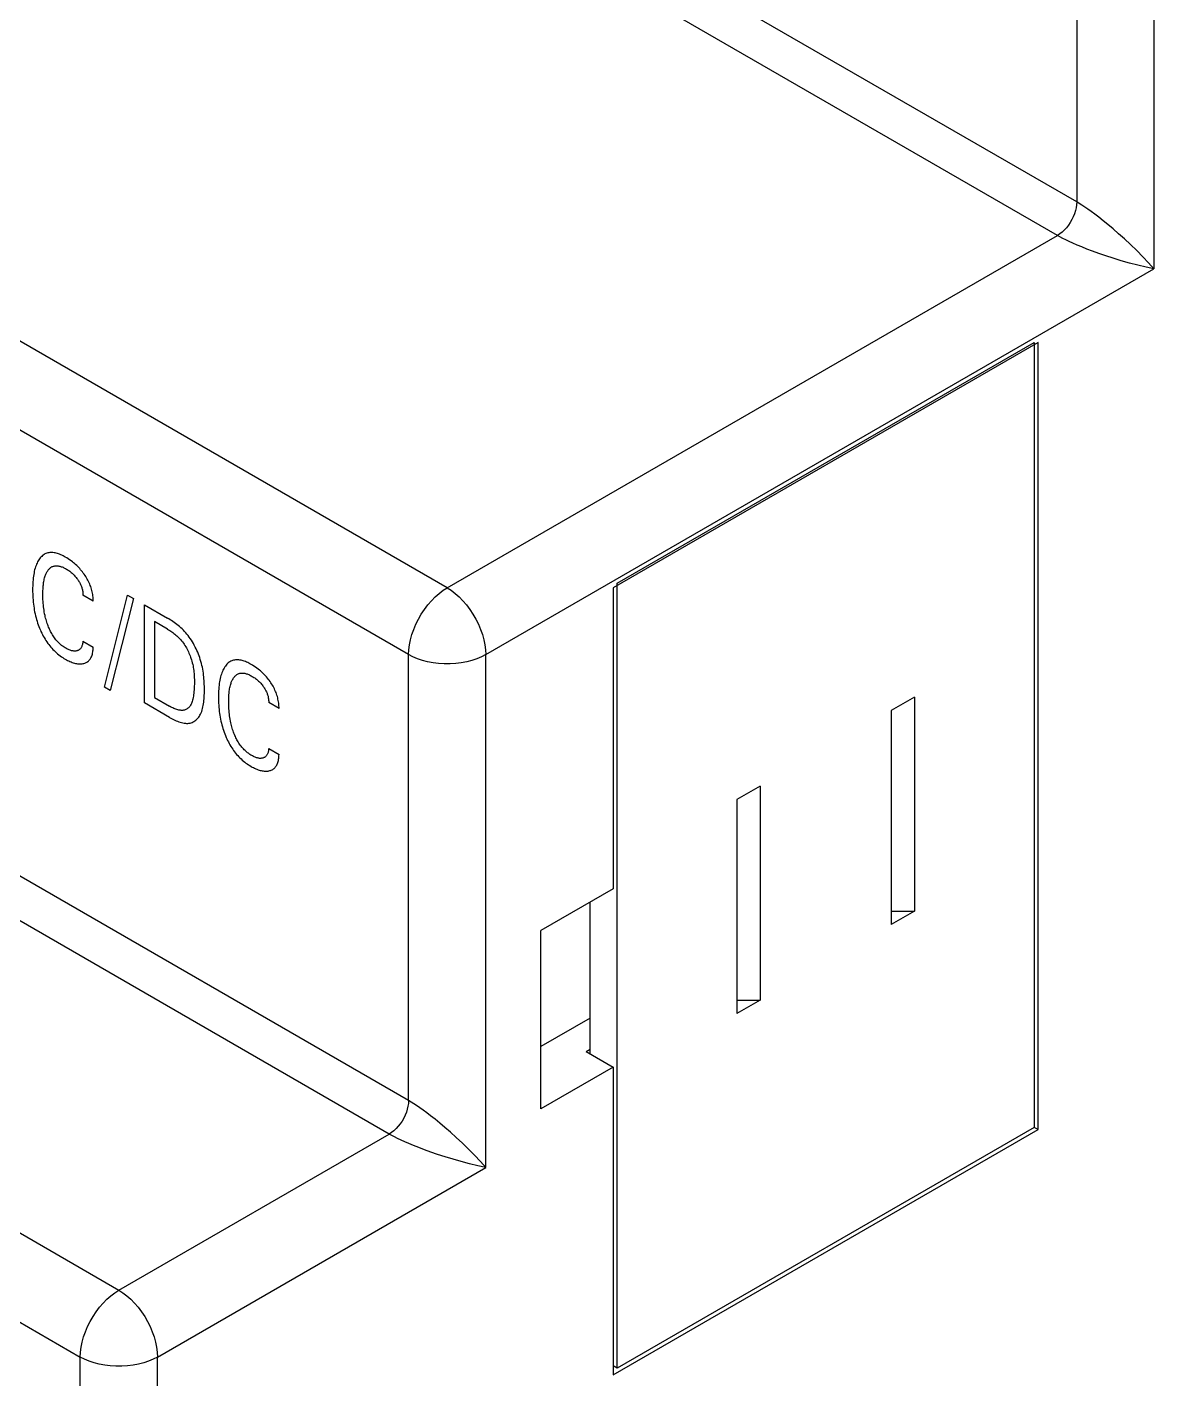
# Model space of a CAD drawing. Extents: x 0 to 420, y 0 to 297.
# Drawn here: x 213.02 to 233.66, y 154.25 to 179 of the extents above; entities that cross this region are included whole.
import ezdxf

# ---------------------------------------------------------------- set-up
doc = ezdxf.new("R2010")
doc.units = 0
doc.header["$LTSCALE"] = 23.1
doc.layers.add('40000_ISO', color=7, linetype='CONTINUOUS')

msp = doc.modelspace()

# ---------------------------------------------------------------- linework, layer by layer
at = {"layer": '40000_ISO', "color": 7, "linetype": 'CONTINUOUS'}
for p, q in [((232.242, 175.797), (183.098, 204.169)), ((231.888, 175.184), (182.744, 203.557)), ((220.716, 168.734), (171.572, 197.107)), ((220.009, 167.509), (170.865, 195.882)), ((220.009, 159.344), (170.865, 187.717)), ((219.656, 158.732), (170.511, 187.104)), ((165.562, 184.247), (214.706, 155.874)), ((232.242, 183.553), (232.242, 175.797)), ((233.656, 183.553), (233.656, 174.572)), ((164.855, 183.022), (213.999, 154.649)), ((232.242, 175.797), (232.239, 175.746)), ((232.288, 175.769), (232.242, 175.797)), ((232.337, 175.739), (232.288, 175.769)), ((232.179, 175.528), (232.153, 175.474)), ((232.201, 175.583), (232.179, 175.528)), ((232.219, 175.639), (232.201, 175.583)), ((232.232, 175.693), (232.219, 175.639)), ((232.239, 175.746), (232.232, 175.693)), ((232.389, 175.704), (232.337, 175.739)), ((232.446, 175.665), (232.389, 175.704)), ((232.507, 175.622), (232.446, 175.665)), ((232.574, 175.572), (232.507, 175.622)), ((232.647, 175.517), (232.574, 175.572)), ((232.727, 175.454), (232.647, 175.517)), ((232.014, 175.283), (231.973, 175.245)), ((232.053, 175.326), (232.014, 175.283)), ((232.089, 175.372), (232.053, 175.326)), ((232.123, 175.422), (232.089, 175.372)), ((232.153, 175.474), (232.123, 175.422)), ((232.814, 175.383), (232.727, 175.454)), ((232.908, 175.304), (232.814, 175.383)), ((233.009, 175.217), (232.908, 175.304)), ((220.716, 168.734), (231.888, 175.184)), ((231.931, 175.212), (231.888, 175.184)), ((231.935, 175.158), (231.888, 175.184)), ((231.973, 175.245), (231.931, 175.212)), ((231.986, 175.131), (231.935, 175.158)), ((232.042, 175.103), (231.986, 175.131)), ((232.104, 175.073), (232.042, 175.103)), ((232.172, 175.042), (232.104, 175.073)), ((232.249, 175.009), (232.172, 175.042)), ((232.333, 174.973), (232.249, 175.009)), ((233.116, 175.12), (233.009, 175.217)), ((233.227, 175.017), (233.116, 175.12)), ((233.34, 174.907), (233.227, 175.017)), ((232.428, 174.936), (232.333, 174.973)), ((232.532, 174.896), (232.428, 174.936)), ((232.647, 174.854), (232.532, 174.896)), ((232.774, 174.81), (232.647, 174.854)), ((232.91, 174.766), (232.774, 174.81)), ((233.056, 174.721), (232.91, 174.766)), ((233.451, 174.795), (233.34, 174.907)), ((233.558, 174.681), (233.451, 174.795)), ((221.423, 167.509), (233.656, 174.572)), ((233.207, 174.678), (233.056, 174.721)), ((233.361, 174.638), (233.207, 174.678)), ((233.512, 174.602), (233.361, 174.638)), ((233.656, 174.572), (233.512, 174.602)), ((233.656, 174.572), (233.558, 174.681)), ((231.535, 173.225), (223.757, 168.734)), ((223.827, 168.816), (231.464, 173.225)), ((231.464, 173.225), (231.464, 158.854)), ((231.535, 158.813), (231.535, 173.225)), ((213.307, 169.322), (213.293, 169.309)), ((213.322, 169.333), (213.307, 169.322)), ((213.337, 169.343), (213.322, 169.333)), ((213.353, 169.352), (213.337, 169.343)), ((213.37, 169.36), (213.353, 169.352)), ((213.387, 169.367), (213.37, 169.36)), ((213.405, 169.371), (213.387, 169.367)), ((213.422, 169.375), (213.405, 169.371)), ((213.441, 169.377), (213.422, 169.375)), ((213.46, 169.379), (213.441, 169.377)), ((213.479, 169.379), (213.46, 169.379)), ((213.499, 169.377), (213.479, 169.379)), ((213.519, 169.375), (213.499, 169.377)), ((213.54, 169.371), (213.519, 169.375)), ((213.56, 169.366), (213.54, 169.371)), ((213.58, 169.36), (213.56, 169.366)), ((213.6, 169.354), (213.58, 169.36)), ((213.621, 169.346), (213.6, 169.354)), ((213.642, 169.337), (213.621, 169.346)), ((213.662, 169.328), (213.642, 169.337)), ((213.683, 169.318), (213.662, 169.328)), ((213.704, 169.307), (213.683, 169.318)), ((213.164, 169.064), (213.158, 169.036)), ((213.172, 169.091), (213.164, 169.064)), ((213.18, 169.118), (213.172, 169.091)), ((213.189, 169.143), (213.18, 169.118)), ((213.198, 169.166), (213.189, 169.143)), ((213.207, 169.187), (213.198, 169.166)), ((213.218, 169.208), (213.207, 169.187)), ((213.229, 169.228), (213.218, 169.208)), ((213.241, 169.247), (213.229, 169.228)), ((213.253, 169.265), (213.241, 169.247)), ((213.267, 169.282), (213.253, 169.265)), ((213.279, 169.296), (213.267, 169.282)), ((213.293, 169.309), (213.279, 169.296)), ((213.411, 169.057), (213.419, 169.067)), ((213.419, 169.067), (213.427, 169.077)), ((213.427, 169.077), (213.436, 169.086)), ((213.436, 169.086), (213.445, 169.094)), ((213.445, 169.094), (213.455, 169.102)), ((213.455, 169.102), (213.465, 169.109)), ((213.465, 169.109), (213.475, 169.115)), ((213.475, 169.115), (213.486, 169.12)), ((213.486, 169.12), (213.497, 169.125)), ((213.497, 169.125), (213.508, 169.129)), ((213.508, 169.129), (213.52, 169.132)), ((213.52, 169.132), (213.532, 169.134)), ((213.532, 169.134), (213.544, 169.135)), ((213.544, 169.135), (213.556, 169.136)), ((213.556, 169.136), (213.569, 169.136)), ((213.569, 169.136), (213.582, 169.135)), ((213.582, 169.135), (213.595, 169.134)), ((213.595, 169.134), (213.608, 169.131)), ((213.608, 169.131), (213.623, 169.128)), ((213.623, 169.128), (213.637, 169.124)), ((213.637, 169.124), (213.652, 169.119)), ((213.652, 169.119), (213.667, 169.114)), ((213.667, 169.114), (213.683, 169.108)), ((213.683, 169.108), (213.698, 169.101)), ((213.698, 169.101), (213.713, 169.093)), ((213.725, 169.295), (213.704, 169.307)), ((213.713, 169.093), (213.728, 169.085)), ((213.751, 169.279), (213.725, 169.295)), ((213.728, 169.085), (213.744, 169.077)), ((213.744, 169.077), (213.759, 169.067)), ((213.777, 169.263), (213.751, 169.279)), ((213.759, 169.067), (213.775, 169.057)), ((213.804, 169.245), (213.777, 169.263)), ((213.83, 169.227), (213.804, 169.245)), ((213.856, 169.207), (213.83, 169.227)), ((213.876, 169.191), (213.856, 169.207)), ((213.895, 169.175), (213.876, 169.191)), ((213.914, 169.157), (213.895, 169.175)), ((213.934, 169.14), (213.914, 169.157)), ((213.953, 169.121), (213.934, 169.14)), ((213.971, 169.102), (213.953, 169.121)), ((213.989, 169.084), (213.971, 169.102)), ((214.006, 169.064), (213.989, 169.084)), ((214.023, 169.045), (214.006, 169.064)), ((213.131, 168.844), (213.129, 168.808)), ((213.134, 168.88), (213.131, 168.844)), ((213.138, 168.914), (213.134, 168.88)), ((213.142, 168.949), (213.138, 168.914)), ((213.147, 168.978), (213.142, 168.949)), ((213.152, 169.007), (213.147, 168.978)), ((213.158, 169.036), (213.152, 169.007)), ((213.325, 168.806), (213.328, 168.828)), ((213.328, 168.828), (213.332, 168.85)), ((213.332, 168.85), (213.336, 168.871)), ((213.336, 168.871), (213.34, 168.892)), ((213.34, 168.892), (213.345, 168.913)), ((213.345, 168.913), (213.351, 168.933)), ((213.351, 168.933), (213.357, 168.952)), ((213.357, 168.952), (213.362, 168.967)), ((213.362, 168.967), (213.368, 168.981)), ((213.368, 168.981), (213.374, 168.995)), ((213.374, 168.995), (213.381, 169.008)), ((213.381, 169.008), (213.388, 169.021)), ((213.388, 169.021), (213.395, 169.034)), ((213.395, 169.034), (213.403, 169.046)), ((213.403, 169.046), (213.411, 169.057)), ((213.775, 169.057), (213.79, 169.047)), ((213.79, 169.047), (213.806, 169.036)), ((213.806, 169.036), (213.821, 169.024)), ((213.821, 169.024), (213.835, 169.013)), ((213.835, 169.013), (213.849, 169.001)), ((213.849, 169.001), (213.862, 168.989)), ((213.862, 168.989), (213.876, 168.976)), ((213.876, 168.976), (213.889, 168.962)), ((213.889, 168.962), (213.902, 168.949)), ((213.902, 168.949), (213.914, 168.934)), ((213.914, 168.934), (213.926, 168.92)), ((213.926, 168.92), (213.937, 168.905)), ((213.937, 168.905), (213.948, 168.89)), ((213.948, 168.89), (213.957, 168.877)), ((213.957, 168.877), (213.966, 168.864)), ((213.966, 168.864), (213.974, 168.85)), ((213.974, 168.85), (213.982, 168.837)), ((213.982, 168.837), (213.99, 168.823)), ((213.99, 168.823), (213.997, 168.809)), ((214.039, 169.024), (214.023, 169.045)), ((214.055, 169.003), (214.039, 169.024)), ((214.071, 168.982), (214.055, 169.003)), ((214.086, 168.961), (214.071, 168.982)), ((214.1, 168.939), (214.086, 168.961)), ((214.114, 168.916), (214.1, 168.939)), ((214.127, 168.894), (214.114, 168.916)), ((214.139, 168.871), (214.127, 168.894)), ((214.151, 168.848), (214.139, 168.871)), ((214.162, 168.824), (214.151, 168.848)), ((214.173, 168.801), (214.162, 168.824)), ((213.127, 168.735), (213.126, 168.698)), ((213.126, 168.698), (213.127, 168.661)), ((213.128, 168.772), (213.127, 168.735)), ((213.127, 168.661), (213.128, 168.624)), ((213.129, 168.808), (213.128, 168.772)), ((213.128, 168.624), (213.129, 168.586)), ((213.129, 168.586), (213.131, 168.548)), ((213.314, 168.65), (213.315, 168.681)), ((213.314, 168.619), (213.314, 168.65)), ((213.314, 168.586), (213.314, 168.619)), ((213.315, 168.552), (213.314, 168.586)), ((213.315, 168.681), (213.317, 168.711)), ((213.317, 168.711), (213.318, 168.741)), ((213.318, 168.741), (213.321, 168.77)), ((213.321, 168.77), (213.323, 168.788)), ((213.323, 168.788), (213.325, 168.806)), ((213.997, 168.809), (214.004, 168.795)), ((214.004, 168.795), (214.01, 168.781)), ((214.01, 168.781), (214.016, 168.768)), ((214.016, 168.768), (214.021, 168.754)), ((214.021, 168.754), (214.026, 168.74)), ((214.026, 168.74), (214.03, 168.726)), ((214.03, 168.726), (214.034, 168.712)), ((214.034, 168.712), (214.037, 168.698)), ((214.037, 168.698), (214.04, 168.683)), ((214.04, 168.683), (214.043, 168.668)), ((214.043, 168.668), (214.045, 168.653)), ((214.045, 168.653), (214.046, 168.638)), ((214.046, 168.638), (214.048, 168.624)), ((214.048, 168.624), (214.048, 168.61)), ((214.048, 168.61), (214.048, 168.597)), ((214.236, 168.488), (214.048, 168.597)), ((214.182, 168.777), (214.173, 168.801)), ((214.191, 168.754), (214.182, 168.777)), ((214.198, 168.73), (214.191, 168.754)), ((214.206, 168.707), (214.198, 168.73)), ((214.212, 168.683), (214.206, 168.707)), ((214.217, 168.66), (214.212, 168.683)), ((214.223, 168.634), (214.217, 168.66)), ((214.227, 168.609), (214.223, 168.634)), ((214.231, 168.584), (214.227, 168.609)), ((214.233, 168.559), (214.231, 168.584)), ((214.44, 166.915), (214.865, 168.601)), ((214.865, 168.601), (214.973, 168.538)), ((220.498, 168.568), (220.569, 168.631)), ((220.569, 168.631), (220.642, 168.687)), ((220.642, 168.687), (220.716, 168.734)), ((220.716, 168.734), (220.79, 168.687)), ((220.79, 168.687), (220.863, 168.631)), ((220.863, 168.631), (220.935, 168.568)), ((223.757, 168.734), (223.757, 163.223)), ((223.827, 154.445), (223.827, 168.816)), ((213.131, 168.548), (213.134, 168.51)), ((213.134, 168.51), (213.138, 168.471)), ((213.138, 168.471), (213.142, 168.432)), ((213.142, 168.432), (213.147, 168.397)), ((213.147, 168.397), (213.152, 168.362)), ((213.152, 168.362), (213.158, 168.327)), ((213.158, 168.327), (213.164, 168.292)), ((213.316, 168.518), (213.315, 168.552)), ((213.318, 168.484), (213.316, 168.518)), ((213.321, 168.449), (213.318, 168.484)), ((213.324, 168.415), (213.321, 168.449)), ((213.327, 168.384), (213.324, 168.415)), ((213.331, 168.353), (213.327, 168.384)), ((213.336, 168.321), (213.331, 168.353)), ((213.341, 168.29), (213.336, 168.321)), ((214.235, 168.535), (214.233, 168.559)), ((214.236, 168.511), (214.235, 168.535)), ((214.236, 168.488), (214.236, 168.511)), ((214.973, 168.538), (214.548, 166.853)), ((215.174, 166.626), (215.174, 168.422)), ((215.174, 168.422), (215.598, 168.178)), ((220.243, 168.251), (220.301, 168.338)), ((220.301, 168.338), (220.363, 168.42)), ((220.363, 168.42), (220.429, 168.497)), ((220.429, 168.497), (220.498, 168.568)), ((220.935, 168.568), (221.004, 168.497)), ((221.004, 168.497), (221.07, 168.42)), ((221.07, 168.42), (221.132, 168.338)), ((221.132, 168.338), (221.189, 168.251)), ((213.164, 168.292), (213.172, 168.257)), ((213.172, 168.257), (213.18, 168.221)), ((213.18, 168.221), (213.189, 168.185)), ((213.189, 168.185), (213.198, 168.153)), ((213.198, 168.153), (213.208, 168.121)), ((213.208, 168.121), (213.218, 168.088)), ((213.218, 168.088), (213.229, 168.056)), ((213.347, 168.258), (213.341, 168.29)), ((213.354, 168.226), (213.347, 168.258)), ((213.359, 168.202), (213.354, 168.226)), ((213.365, 168.178), (213.359, 168.202)), ((213.372, 168.153), (213.365, 168.178)), ((213.379, 168.129), (213.372, 168.153)), ((213.387, 168.104), (213.379, 168.129)), ((213.395, 168.079), (213.387, 168.104)), ((213.403, 168.055), (213.395, 168.079)), ((215.357, 168.113), (215.357, 166.724)), ((215.598, 167.974), (215.357, 168.113)), ((215.622, 168.163), (215.598, 168.178)), ((215.647, 168.149), (215.622, 168.163)), ((215.671, 168.133), (215.647, 168.149)), ((215.695, 168.117), (215.671, 168.133)), ((215.72, 168.099), (215.695, 168.117)), ((215.744, 168.082), (215.72, 168.099)), ((215.768, 168.063), (215.744, 168.082)), ((220.144, 168.067), (220.191, 168.16)), ((220.191, 168.16), (220.243, 168.251)), ((221.189, 168.251), (221.242, 168.16)), ((221.242, 168.16), (221.288, 168.067)), ((213.229, 168.056), (213.241, 168.023)), ((213.241, 168.023), (213.254, 167.991)), ((213.254, 167.991), (213.268, 167.959)), ((213.268, 167.959), (213.28, 167.93)), ((213.28, 167.93), (213.294, 167.902)), ((213.294, 167.902), (213.308, 167.875)), ((213.308, 167.875), (213.322, 167.847)), ((213.322, 167.847), (213.338, 167.82)), ((213.411, 168.034), (213.403, 168.055)), ((213.419, 168.014), (213.411, 168.034)), ((213.427, 167.993), (213.419, 168.014)), ((213.436, 167.973), (213.427, 167.993)), ((213.446, 167.953), (213.436, 167.973)), ((213.456, 167.933), (213.446, 167.953)), ((213.466, 167.913), (213.456, 167.933)), ((213.477, 167.894), (213.466, 167.913)), ((213.488, 167.874), (213.477, 167.894)), ((213.5, 167.855), (213.488, 167.874)), ((213.513, 167.835), (213.5, 167.855)), ((213.526, 167.817), (213.513, 167.835)), ((215.598, 167.974), (215.617, 167.963)), ((215.617, 167.963), (215.636, 167.951)), ((215.636, 167.951), (215.655, 167.939)), ((215.655, 167.939), (215.674, 167.926)), ((215.674, 167.926), (215.693, 167.912)), ((215.693, 167.912), (215.712, 167.898)), ((215.712, 167.898), (215.73, 167.883)), ((215.73, 167.883), (215.749, 167.868)), ((215.749, 167.868), (215.767, 167.852)), ((215.767, 167.852), (215.785, 167.835)), ((215.792, 168.044), (215.768, 168.063)), ((215.785, 167.835), (215.803, 167.817)), ((215.816, 168.023), (215.792, 168.044)), ((215.84, 168.002), (215.816, 168.023)), ((215.863, 167.981), (215.84, 168.002)), ((215.886, 167.958), (215.863, 167.981)), ((215.908, 167.934), (215.886, 167.958)), ((215.93, 167.91), (215.908, 167.934)), ((215.951, 167.885), (215.93, 167.91)), ((215.972, 167.859), (215.951, 167.885)), ((215.993, 167.831), (215.972, 167.859)), ((216.013, 167.803), (215.993, 167.831)), ((220.044, 167.781), (220.07, 167.877)), ((220.07, 167.877), (220.104, 167.972)), ((220.104, 167.972), (220.144, 168.067)), ((221.288, 168.067), (221.329, 167.972)), ((221.329, 167.972), (221.362, 167.877)), ((221.362, 167.877), (221.389, 167.781)), ((213.338, 167.82), (213.354, 167.793)), ((213.354, 167.793), (213.37, 167.767)), ((213.37, 167.767), (213.388, 167.741)), ((213.388, 167.741), (213.405, 167.716)), ((213.405, 167.716), (213.423, 167.693)), ((213.423, 167.693), (213.441, 167.669)), ((213.441, 167.669), (213.46, 167.647)), ((213.46, 167.647), (213.48, 167.625)), ((213.48, 167.625), (213.499, 167.604)), ((213.499, 167.604), (213.52, 167.583)), ((213.52, 167.583), (213.54, 167.564)), ((213.54, 167.798), (213.526, 167.817)), ((213.554, 167.781), (213.54, 167.798)), ((213.569, 167.764), (213.554, 167.781)), ((213.584, 167.747), (213.569, 167.764)), ((213.599, 167.731), (213.584, 167.747)), ((213.613, 167.717), (213.599, 167.731)), ((213.628, 167.704), (213.613, 167.717)), ((213.643, 167.691), (213.628, 167.704)), ((213.658, 167.678), (213.643, 167.691)), ((213.674, 167.667), (213.658, 167.678)), ((213.689, 167.656), (213.674, 167.667)), ((213.704, 167.645), (213.689, 167.656)), ((213.72, 167.636), (213.704, 167.645)), ((213.735, 167.626), (213.72, 167.636)), ((213.751, 167.618), (213.735, 167.626)), ((213.766, 167.61), (213.751, 167.618)), ((213.782, 167.602), (213.766, 167.61)), ((213.797, 167.596), (213.782, 167.602)), ((213.812, 167.59), (213.797, 167.596)), ((213.826, 167.585), (213.812, 167.59)), ((213.84, 167.581), (213.826, 167.585)), ((213.854, 167.578), (213.84, 167.581)), ((213.94, 167.579), (213.929, 167.577)), ((213.95, 167.583), (213.94, 167.579)), ((213.96, 167.587), (213.95, 167.583)), ((213.969, 167.591), (213.96, 167.587)), ((213.978, 167.597), (213.969, 167.591)), ((213.986, 167.603), (213.978, 167.597)), ((213.994, 167.61), (213.986, 167.603)), ((214.001, 167.618), (213.994, 167.61)), ((214.008, 167.627), (214.001, 167.618)), ((214.014, 167.636), (214.008, 167.627)), ((214.02, 167.646), (214.014, 167.636)), ((214.025, 167.657), (214.02, 167.646)), ((214.03, 167.668), (214.025, 167.657)), ((214.034, 167.681), (214.03, 167.668)), ((214.038, 167.694), (214.034, 167.681)), ((214.042, 167.708), (214.038, 167.694)), ((214.044, 167.723), (214.042, 167.708)), ((214.046, 167.737), (214.044, 167.723)), ((214.048, 167.753), (214.046, 167.737)), ((214.048, 167.753), (214.236, 167.644)), ((214.229, 167.558), (214.232, 167.579)), ((214.232, 167.579), (214.234, 167.6)), ((214.234, 167.6), (214.235, 167.622)), ((214.235, 167.622), (214.236, 167.644)), ((215.803, 167.817), (215.821, 167.799)), ((215.821, 167.799), (215.838, 167.78)), ((215.838, 167.78), (215.854, 167.761)), ((215.854, 167.761), (215.871, 167.741)), ((215.871, 167.741), (215.886, 167.72)), ((215.886, 167.72), (215.901, 167.699)), ((215.901, 167.699), (215.915, 167.677)), ((215.915, 167.677), (215.929, 167.655)), ((215.929, 167.655), (215.942, 167.632)), ((215.942, 167.632), (215.955, 167.609)), ((215.955, 167.609), (215.967, 167.586)), ((215.967, 167.586), (215.978, 167.562)), ((216.033, 167.773), (216.013, 167.803)), ((216.052, 167.743), (216.033, 167.773)), ((216.07, 167.712), (216.052, 167.743)), ((216.087, 167.681), (216.07, 167.712)), ((216.104, 167.649), (216.087, 167.681)), ((216.119, 167.617), (216.104, 167.649)), ((216.134, 167.585), (216.119, 167.617)), ((216.149, 167.552), (216.134, 167.585)), ((220.009, 167.509), (220.013, 167.597)), ((220.013, 167.597), (220.025, 167.688)), ((220.025, 167.688), (220.044, 167.781)), ((221.389, 167.781), (221.408, 167.688)), ((221.408, 167.688), (221.419, 167.597)), ((221.419, 167.597), (221.423, 167.509)), ((213.54, 167.564), (213.562, 167.543)), ((213.562, 167.543), (213.585, 167.524)), ((213.585, 167.524), (213.608, 167.506)), ((213.608, 167.506), (213.631, 167.488)), ((213.631, 167.488), (213.655, 167.472)), ((213.655, 167.472), (213.678, 167.456)), ((213.678, 167.456), (213.701, 167.441)), ((213.701, 167.441), (213.725, 167.427)), ((213.725, 167.427), (213.746, 167.415)), ((213.746, 167.415), (213.768, 167.404)), ((213.768, 167.404), (213.789, 167.394)), ((213.789, 167.394), (213.81, 167.384)), ((213.81, 167.384), (213.831, 167.375)), ((213.831, 167.375), (213.852, 167.367)), ((213.852, 167.367), (213.872, 167.36)), ((213.867, 167.576), (213.854, 167.578)), ((213.881, 167.574), (213.867, 167.576)), ((213.872, 167.36), (213.891, 167.355)), ((213.893, 167.574), (213.881, 167.574)), ((213.891, 167.355), (213.91, 167.35)), ((213.905, 167.574), (213.893, 167.574)), ((213.917, 167.575), (213.905, 167.574)), ((213.91, 167.35), (213.929, 167.346)), ((213.929, 167.577), (213.917, 167.575)), ((213.929, 167.346), (213.948, 167.343)), ((213.948, 167.343), (213.966, 167.341)), ((213.966, 167.341), (213.984, 167.34)), ((213.984, 167.34), (214.001, 167.34)), ((214.001, 167.34), (214.018, 167.34)), ((214.018, 167.34), (214.034, 167.342)), ((214.034, 167.342), (214.05, 167.345)), ((214.05, 167.345), (214.066, 167.349)), ((214.066, 167.349), (214.081, 167.353)), ((214.081, 167.353), (214.095, 167.359)), ((214.095, 167.359), (214.109, 167.365)), ((214.109, 167.365), (214.122, 167.373)), ((214.122, 167.373), (214.135, 167.381)), ((214.135, 167.381), (214.147, 167.391)), ((214.147, 167.391), (214.158, 167.401)), ((214.158, 167.401), (214.168, 167.413)), ((214.168, 167.413), (214.178, 167.425)), ((214.178, 167.425), (214.186, 167.438)), ((214.186, 167.438), (214.195, 167.452)), ((214.195, 167.452), (214.202, 167.467)), ((214.202, 167.467), (214.208, 167.483)), ((214.208, 167.483), (214.214, 167.5)), ((214.214, 167.5), (214.22, 167.518)), ((214.22, 167.518), (214.225, 167.538)), ((214.225, 167.538), (214.229, 167.558)), ((215.978, 167.562), (215.989, 167.538)), ((215.989, 167.538), (215.999, 167.514)), ((215.999, 167.514), (216.009, 167.49)), ((216.009, 167.49), (216.018, 167.466)), ((216.018, 167.466), (216.026, 167.442)), ((216.026, 167.442), (216.034, 167.417)), ((216.034, 167.417), (216.043, 167.388)), ((216.043, 167.388), (216.05, 167.36)), ((216.05, 167.36), (216.057, 167.331)), ((216.162, 167.519), (216.149, 167.552)), ((216.174, 167.487), (216.162, 167.519)), ((216.186, 167.454), (216.174, 167.487)), ((216.197, 167.421), (216.186, 167.454)), ((216.208, 167.385), (216.197, 167.421)), ((216.218, 167.349), (216.208, 167.385)), ((216.227, 167.312), (216.218, 167.349)), ((216.681, 167.332), (216.669, 167.318)), ((216.695, 167.345), (216.681, 167.332)), ((216.709, 167.358), (216.695, 167.345)), ((216.724, 167.369), (216.709, 167.358)), ((216.739, 167.379), (216.724, 167.369)), ((216.755, 167.388), (216.739, 167.379)), ((216.772, 167.396), (216.755, 167.388)), ((216.789, 167.402), (216.772, 167.396)), ((216.807, 167.407), (216.789, 167.402)), ((216.824, 167.411), (216.807, 167.407)), ((216.843, 167.413), (216.824, 167.411)), ((216.862, 167.415), (216.843, 167.413)), ((216.881, 167.414), (216.862, 167.415)), ((216.901, 167.413), (216.881, 167.414)), ((216.921, 167.411), (216.901, 167.413)), ((216.942, 167.407), (216.921, 167.411)), ((216.962, 167.402), (216.942, 167.407)), ((216.982, 167.396), (216.962, 167.402)), ((217.002, 167.39), (216.982, 167.396)), ((217.023, 167.382), (217.002, 167.39)), ((217.043, 167.373), (217.023, 167.382)), ((217.064, 167.364), (217.043, 167.373)), ((217.085, 167.353), (217.064, 167.364)), ((217.106, 167.343), (217.085, 167.353)), ((217.127, 167.331), (217.106, 167.343)), ((220.009, 159.344), (220.009, 167.509)), ((220.087, 167.469), (220.009, 167.509)), ((220.172, 167.433), (220.087, 167.469)), ((220.262, 167.403), (220.172, 167.433)), ((220.358, 167.378), (220.262, 167.403)), ((220.457, 167.36), (220.358, 167.378)), ((220.56, 167.347), (220.457, 167.36)), ((220.664, 167.341), (220.56, 167.347)), ((220.769, 167.341), (220.664, 167.341)), ((220.873, 167.347), (220.769, 167.341)), ((220.975, 167.36), (220.873, 167.347)), ((221.075, 167.378), (220.975, 167.36)), ((221.17, 167.403), (221.075, 167.378)), ((221.261, 167.433), (221.17, 167.403)), ((221.345, 167.469), (221.261, 167.433)), ((221.423, 167.509), (221.345, 167.469)), ((221.423, 158.119), (221.423, 167.509)), ((216.057, 167.331), (216.063, 167.303)), ((216.063, 167.303), (216.068, 167.275)), ((216.068, 167.275), (216.073, 167.247)), ((216.073, 167.247), (216.077, 167.219)), ((216.077, 167.219), (216.08, 167.191)), ((216.08, 167.191), (216.082, 167.164)), ((216.082, 167.164), (216.084, 167.137)), ((216.084, 167.137), (216.086, 167.11)), ((216.086, 167.11), (216.087, 167.084)), ((216.235, 167.277), (216.227, 167.312)), ((216.242, 167.241), (216.235, 167.277)), ((216.248, 167.206), (216.242, 167.241)), ((216.253, 167.171), (216.248, 167.206)), ((216.257, 167.136), (216.253, 167.171)), ((216.261, 167.101), (216.257, 167.136)), ((216.264, 167.067), (216.261, 167.101)), ((216.566, 167.1), (216.56, 167.072)), ((216.574, 167.127), (216.566, 167.1)), ((216.582, 167.154), (216.574, 167.127)), ((216.591, 167.179), (216.582, 167.154)), ((216.6, 167.202), (216.591, 167.179)), ((216.609, 167.223), (216.6, 167.202)), ((216.62, 167.244), (216.609, 167.223)), ((216.631, 167.264), (216.62, 167.244)), ((216.643, 167.283), (216.631, 167.264)), ((216.655, 167.301), (216.643, 167.283)), ((216.669, 167.318), (216.655, 167.301)), ((216.805, 167.082), (216.813, 167.093)), ((216.813, 167.093), (216.821, 167.103)), ((216.821, 167.103), (216.829, 167.113)), ((216.829, 167.113), (216.838, 167.122)), ((216.838, 167.122), (216.847, 167.13)), ((216.847, 167.13), (216.857, 167.137)), ((216.857, 167.137), (216.867, 167.144)), ((216.867, 167.144), (216.877, 167.151)), ((216.877, 167.151), (216.888, 167.156)), ((216.888, 167.156), (216.899, 167.161)), ((216.899, 167.161), (216.91, 167.165)), ((216.91, 167.165), (216.922, 167.167)), ((216.922, 167.167), (216.934, 167.17)), ((216.934, 167.17), (216.946, 167.171)), ((216.946, 167.171), (216.958, 167.172)), ((216.958, 167.172), (216.971, 167.172)), ((216.971, 167.172), (216.984, 167.171)), ((216.984, 167.171), (216.997, 167.17)), ((216.997, 167.17), (217.01, 167.167)), ((217.01, 167.167), (217.025, 167.164)), ((217.025, 167.164), (217.039, 167.16)), ((217.039, 167.16), (217.054, 167.155)), ((217.054, 167.155), (217.069, 167.15)), ((217.069, 167.15), (217.085, 167.143)), ((217.085, 167.143), (217.1, 167.137)), ((217.1, 167.137), (217.115, 167.129)), ((217.115, 167.129), (217.13, 167.121)), ((217.153, 167.315), (217.127, 167.331)), ((217.13, 167.121), (217.146, 167.112)), ((217.146, 167.112), (217.161, 167.103)), ((217.179, 167.299), (217.153, 167.315)), ((217.161, 167.103), (217.177, 167.093)), ((217.177, 167.093), (217.192, 167.083)), ((217.206, 167.281), (217.179, 167.299)), ((217.232, 167.262), (217.206, 167.281)), ((217.258, 167.243), (217.232, 167.262)), ((217.278, 167.227), (217.258, 167.243)), ((217.297, 167.21), (217.278, 167.227)), ((217.316, 167.193), (217.297, 167.21)), ((217.336, 167.176), (217.316, 167.193)), ((217.355, 167.157), (217.336, 167.176)), ((217.373, 167.138), (217.355, 167.157)), ((217.391, 167.12), (217.373, 167.138)), ((217.408, 167.1), (217.391, 167.12)), ((217.425, 167.081), (217.408, 167.1)), ((214.548, 166.853), (214.44, 166.915)), ((216.084, 166.867), (216.081, 166.834)), ((216.086, 166.901), (216.084, 166.867)), ((216.087, 166.935), (216.086, 166.901)), ((216.087, 167.084), (216.088, 167.057)), ((216.088, 166.97), (216.087, 166.935)), ((216.088, 167.057), (216.088, 167.031)), ((216.088, 167.031), (216.088, 167.005)), ((216.088, 167.005), (216.088, 166.97)), ((216.267, 167.033), (216.264, 167.067)), ((216.269, 166.999), (216.267, 167.033)), ((216.27, 166.965), (216.269, 166.999)), ((216.271, 166.931), (216.27, 166.965)), ((216.271, 166.898), (216.271, 166.931)), ((216.271, 166.865), (216.271, 166.898)), ((216.271, 166.832), (216.271, 166.865)), ((216.531, 166.844), (216.53, 166.808)), ((216.533, 166.88), (216.531, 166.844)), ((216.536, 166.916), (216.533, 166.88)), ((216.54, 166.95), (216.536, 166.916)), ((216.544, 166.985), (216.54, 166.95)), ((216.549, 167.014), (216.544, 166.985)), ((216.554, 167.043), (216.549, 167.014)), ((216.56, 167.072), (216.554, 167.043)), ((216.725, 166.824), (216.727, 166.842)), ((216.727, 166.842), (216.73, 166.864)), ((216.73, 166.864), (216.734, 166.886)), ((216.734, 166.886), (216.738, 166.907)), ((216.738, 166.907), (216.742, 166.928)), ((216.742, 166.928), (216.747, 166.949)), ((216.747, 166.949), (216.753, 166.969)), ((216.753, 166.969), (216.759, 166.988)), ((216.759, 166.988), (216.764, 167.003)), ((216.764, 167.003), (216.77, 167.017)), ((216.77, 167.017), (216.776, 167.031)), ((216.776, 167.031), (216.783, 167.044)), ((216.783, 167.044), (216.79, 167.057)), ((216.79, 167.057), (216.797, 167.07)), ((216.797, 167.07), (216.805, 167.082)), ((217.192, 167.083), (217.207, 167.072)), ((217.207, 167.072), (217.223, 167.06)), ((217.223, 167.06), (217.237, 167.049)), ((217.237, 167.049), (217.251, 167.037)), ((217.251, 167.037), (217.264, 167.025)), ((217.264, 167.025), (217.278, 167.012)), ((217.278, 167.012), (217.291, 166.998)), ((217.291, 166.998), (217.304, 166.984)), ((217.304, 166.984), (217.316, 166.97)), ((217.316, 166.97), (217.328, 166.956)), ((217.328, 166.956), (217.339, 166.941)), ((217.339, 166.941), (217.35, 166.925)), ((217.35, 166.925), (217.359, 166.913)), ((217.359, 166.913), (217.368, 166.9)), ((217.368, 166.9), (217.376, 166.886)), ((217.376, 166.886), (217.384, 166.873)), ((217.384, 166.873), (217.392, 166.859)), ((217.392, 166.859), (217.399, 166.845)), ((217.399, 166.845), (217.406, 166.831)), ((217.441, 167.06), (217.425, 167.081)), ((217.457, 167.039), (217.441, 167.06)), ((217.473, 167.018), (217.457, 167.039)), ((217.488, 166.996), (217.473, 167.018)), ((217.502, 166.975), (217.488, 166.996)), ((217.516, 166.952), (217.502, 166.975)), ((217.529, 166.93), (217.516, 166.952)), ((217.541, 166.907), (217.529, 166.93)), ((217.553, 166.884), (217.541, 166.907)), ((217.564, 166.86), (217.553, 166.884)), ((217.575, 166.837), (217.564, 166.86)), ((217.584, 166.813), (217.575, 166.837)), ((215.634, 166.361), (215.174, 166.626)), ((215.357, 166.724), (215.635, 166.564)), ((216.027, 166.602), (216.019, 166.587)), ((216.034, 166.617), (216.027, 166.602)), ((216.04, 166.633), (216.034, 166.617)), ((216.046, 166.649), (216.04, 166.633)), ((216.053, 166.673), (216.046, 166.649)), ((216.06, 166.697), (216.053, 166.673)), ((216.065, 166.722), (216.06, 166.697)), ((216.07, 166.748), (216.065, 166.722)), ((216.074, 166.775), (216.07, 166.748)), ((216.078, 166.801), (216.074, 166.775)), ((216.081, 166.834), (216.078, 166.801)), ((216.251, 166.58), (216.256, 166.609)), ((216.256, 166.609), (216.26, 166.64)), ((216.26, 166.64), (216.263, 166.67)), ((216.263, 166.67), (216.266, 166.702)), ((216.266, 166.702), (216.268, 166.734)), ((216.268, 166.734), (216.27, 166.766)), ((216.27, 166.766), (216.271, 166.799)), ((216.271, 166.799), (216.271, 166.832)), ((216.529, 166.771), (216.528, 166.734)), ((216.528, 166.734), (216.529, 166.697)), ((216.53, 166.808), (216.529, 166.771)), ((216.529, 166.697), (216.53, 166.66)), ((216.53, 166.66), (216.531, 166.622)), ((216.531, 166.622), (216.533, 166.584)), ((216.716, 166.686), (216.717, 166.716)), ((216.716, 166.655), (216.716, 166.686)), ((216.716, 166.622), (216.716, 166.655)), ((216.717, 166.588), (216.716, 166.622)), ((216.717, 166.716), (216.718, 166.747)), ((216.718, 166.747), (216.72, 166.776)), ((216.72, 166.776), (216.723, 166.806)), ((216.723, 166.806), (216.725, 166.824)), ((217.406, 166.831), (217.412, 166.817)), ((217.412, 166.817), (217.418, 166.803)), ((217.418, 166.803), (217.423, 166.789)), ((217.423, 166.789), (217.427, 166.775)), ((217.427, 166.775), (217.432, 166.761)), ((217.432, 166.761), (217.436, 166.747)), ((217.436, 166.747), (217.439, 166.734)), ((217.439, 166.734), (217.442, 166.718)), ((217.442, 166.718), (217.445, 166.703)), ((217.445, 166.703), (217.447, 166.689)), ((217.447, 166.689), (217.448, 166.674)), ((217.448, 166.674), (217.45, 166.66)), ((217.45, 166.66), (217.45, 166.646)), ((217.45, 166.646), (217.45, 166.632)), ((217.638, 166.524), (217.45, 166.632)), ((217.593, 166.79), (217.584, 166.813)), ((217.6, 166.766), (217.593, 166.79)), ((217.608, 166.742), (217.6, 166.766)), ((217.614, 166.719), (217.608, 166.742)), ((217.619, 166.696), (217.614, 166.719)), ((217.625, 166.67), (217.619, 166.696)), ((217.629, 166.645), (217.625, 166.67)), ((217.633, 166.62), (217.629, 166.645)), ((217.635, 166.595), (217.633, 166.62)), ((217.637, 166.571), (217.635, 166.595)), ((229.272, 166.733), (228.848, 166.488)), ((229.272, 166.733), (229.272, 162.814)), ((215.634, 166.361), (215.659, 166.347)), ((215.654, 166.553), (215.635, 166.564)), ((215.673, 166.543), (215.654, 166.553)), ((215.659, 166.347), (215.683, 166.334)), ((215.692, 166.534), (215.673, 166.543)), ((215.711, 166.525), (215.692, 166.534)), ((215.73, 166.517), (215.711, 166.525)), ((215.748, 166.51), (215.73, 166.517)), ((215.767, 166.504), (215.748, 166.51)), ((215.785, 166.498), (215.767, 166.504)), ((215.801, 166.495), (215.785, 166.498)), ((215.817, 166.492), (215.801, 166.495)), ((215.832, 166.49), (215.817, 166.492)), ((215.847, 166.488), (215.832, 166.49)), ((215.862, 166.488), (215.847, 166.488)), ((215.877, 166.489), (215.862, 166.488)), ((215.891, 166.49), (215.877, 166.489)), ((215.905, 166.493), (215.891, 166.49)), ((215.919, 166.497), (215.905, 166.493)), ((215.933, 166.503), (215.919, 166.497)), ((215.946, 166.51), (215.933, 166.503)), ((215.959, 166.518), (215.946, 166.51)), ((215.971, 166.527), (215.959, 166.518)), ((215.982, 166.537), (215.971, 166.527)), ((215.993, 166.548), (215.982, 166.537)), ((216.002, 166.56), (215.993, 166.548)), ((216.011, 166.573), (216.002, 166.56)), ((216.019, 166.587), (216.011, 166.573)), ((216.142, 166.335), (216.155, 166.35)), ((216.155, 166.35), (216.168, 166.367)), ((216.168, 166.367), (216.18, 166.384)), ((216.18, 166.384), (216.191, 166.402)), ((216.191, 166.402), (216.201, 166.421)), ((216.201, 166.421), (216.212, 166.445)), ((216.212, 166.445), (216.222, 166.47)), ((216.222, 166.47), (216.23, 166.496)), ((216.23, 166.496), (216.238, 166.523)), ((216.238, 166.523), (216.245, 166.551)), ((216.245, 166.551), (216.251, 166.58)), ((216.533, 166.584), (216.536, 166.546)), ((216.536, 166.546), (216.54, 166.507)), ((216.54, 166.507), (216.544, 166.468)), ((216.544, 166.468), (216.549, 166.433)), ((216.549, 166.433), (216.554, 166.398)), ((216.554, 166.398), (216.56, 166.363)), ((216.56, 166.363), (216.566, 166.328)), ((216.718, 166.554), (216.717, 166.588)), ((216.72, 166.52), (216.718, 166.554)), ((216.723, 166.485), (216.72, 166.52)), ((216.726, 166.45), (216.723, 166.485)), ((216.729, 166.42), (216.726, 166.45)), ((216.733, 166.389), (216.729, 166.42)), ((216.738, 166.357), (216.733, 166.389)), ((216.743, 166.326), (216.738, 166.357)), ((217.638, 166.547), (217.637, 166.571)), ((217.638, 166.524), (217.638, 166.547)), ((228.848, 166.488), (228.848, 162.569)), ((215.683, 166.334), (215.708, 166.321)), ((215.708, 166.321), (215.732, 166.31)), ((215.732, 166.31), (215.757, 166.299)), ((215.757, 166.299), (215.781, 166.289)), ((215.781, 166.289), (215.806, 166.28)), ((215.806, 166.28), (215.83, 166.272)), ((215.83, 166.272), (215.854, 166.265)), ((215.854, 166.265), (215.877, 166.259)), ((215.877, 166.259), (215.901, 166.255)), ((215.901, 166.255), (215.923, 166.252)), ((215.923, 166.252), (215.946, 166.251)), ((215.946, 166.251), (215.967, 166.251)), ((215.967, 166.251), (215.988, 166.253)), ((215.988, 166.253), (216.008, 166.257)), ((216.008, 166.257), (216.027, 166.262)), ((216.027, 166.262), (216.046, 166.268)), ((216.046, 166.268), (216.064, 166.276)), ((216.064, 166.276), (216.081, 166.285)), ((216.081, 166.285), (216.097, 166.296)), ((216.097, 166.296), (216.113, 166.308)), ((216.113, 166.308), (216.128, 166.321)), ((216.128, 166.321), (216.142, 166.335)), ((216.566, 166.328), (216.574, 166.293)), ((216.574, 166.293), (216.582, 166.257)), ((216.582, 166.257), (216.591, 166.221)), ((216.591, 166.221), (216.6, 166.189)), ((216.6, 166.189), (216.61, 166.156)), ((216.61, 166.156), (216.62, 166.124)), ((216.62, 166.124), (216.631, 166.092)), ((216.749, 166.294), (216.743, 166.326)), ((216.756, 166.262), (216.749, 166.294)), ((216.761, 166.238), (216.756, 166.262)), ((216.767, 166.214), (216.761, 166.238)), ((216.774, 166.189), (216.767, 166.214)), ((216.781, 166.165), (216.774, 166.189)), ((216.788, 166.14), (216.781, 166.165)), ((216.797, 166.115), (216.788, 166.14)), ((216.805, 166.091), (216.797, 166.115)), ((216.631, 166.092), (216.643, 166.059)), ((216.643, 166.059), (216.656, 166.027)), ((216.656, 166.027), (216.67, 165.995)), ((216.67, 165.995), (216.682, 165.966)), ((216.682, 165.966), (216.696, 165.938)), ((216.696, 165.938), (216.71, 165.91)), ((216.71, 165.91), (216.724, 165.883)), ((216.724, 165.883), (216.74, 165.856)), ((216.74, 165.856), (216.756, 165.829)), ((216.813, 166.07), (216.805, 166.091)), ((216.821, 166.05), (216.813, 166.07)), ((216.829, 166.029), (216.821, 166.05)), ((216.838, 166.009), (216.829, 166.029)), ((216.848, 165.989), (216.838, 166.009)), ((216.858, 165.969), (216.848, 165.989)), ((216.868, 165.949), (216.858, 165.969)), ((216.879, 165.929), (216.868, 165.949)), ((216.89, 165.91), (216.879, 165.929)), ((216.902, 165.891), (216.89, 165.91)), ((216.915, 165.871), (216.902, 165.891)), ((216.928, 165.853), (216.915, 165.871)), ((216.942, 165.834), (216.928, 165.853)), ((216.756, 165.829), (216.772, 165.803)), ((216.772, 165.803), (216.79, 165.777)), ((216.79, 165.777), (216.807, 165.752)), ((216.807, 165.752), (216.825, 165.728)), ((216.825, 165.728), (216.843, 165.705)), ((216.843, 165.705), (216.862, 165.683)), ((216.862, 165.683), (216.882, 165.661)), ((216.882, 165.661), (216.901, 165.64)), ((216.901, 165.64), (216.922, 165.619)), ((216.922, 165.619), (216.942, 165.6)), ((216.956, 165.817), (216.942, 165.834)), ((216.942, 165.6), (216.964, 165.579)), ((216.971, 165.8), (216.956, 165.817)), ((216.986, 165.783), (216.971, 165.8)), ((217.001, 165.767), (216.986, 165.783)), ((217.015, 165.753), (217.001, 165.767)), ((217.03, 165.74), (217.015, 165.753)), ((217.045, 165.727), (217.03, 165.74)), ((217.06, 165.714), (217.045, 165.727)), ((217.076, 165.703), (217.06, 165.714)), ((217.091, 165.692), (217.076, 165.703)), ((217.106, 165.681), (217.091, 165.692)), ((217.122, 165.671), (217.106, 165.681)), ((217.137, 165.662), (217.122, 165.671)), ((217.153, 165.654), (217.137, 165.662)), ((217.168, 165.646), (217.153, 165.654)), ((217.184, 165.638), (217.168, 165.646)), ((217.199, 165.632), (217.184, 165.638)), ((217.214, 165.626), (217.199, 165.632)), ((217.228, 165.621), (217.214, 165.626)), ((217.242, 165.617), (217.228, 165.621)), ((217.256, 165.614), (217.242, 165.617)), ((217.269, 165.612), (217.256, 165.614)), ((217.283, 165.61), (217.269, 165.612)), ((217.295, 165.609), (217.283, 165.61)), ((217.307, 165.61), (217.295, 165.609)), ((217.319, 165.611), (217.307, 165.61)), ((217.331, 165.613), (217.319, 165.611)), ((217.342, 165.615), (217.331, 165.613)), ((217.352, 165.619), (217.342, 165.615)), ((217.362, 165.623), (217.352, 165.619)), ((217.371, 165.627), (217.362, 165.623)), ((217.38, 165.633), (217.371, 165.627)), ((217.388, 165.639), (217.38, 165.633)), ((217.396, 165.646), (217.388, 165.639)), ((217.403, 165.654), (217.396, 165.646)), ((217.41, 165.663), (217.403, 165.654)), ((217.416, 165.672), (217.41, 165.663)), ((217.422, 165.682), (217.416, 165.672)), ((217.427, 165.693), (217.422, 165.682)), ((217.432, 165.704), (217.427, 165.693)), ((217.436, 165.717), (217.432, 165.704)), ((217.44, 165.73), (217.436, 165.717)), ((217.444, 165.744), (217.44, 165.73)), ((217.446, 165.759), (217.444, 165.744)), ((217.448, 165.773), (217.446, 165.759)), ((217.45, 165.788), (217.448, 165.773)), ((217.45, 165.788), (217.638, 165.68)), ((217.631, 165.594), (217.634, 165.615)), ((217.634, 165.615), (217.636, 165.636)), ((217.636, 165.636), (217.637, 165.658)), ((217.637, 165.658), (217.638, 165.68)), ((216.964, 165.579), (216.987, 165.56)), ((216.987, 165.56), (217.01, 165.542)), ((217.01, 165.542), (217.033, 165.524)), ((217.033, 165.524), (217.057, 165.508)), ((217.057, 165.508), (217.08, 165.492)), ((217.08, 165.492), (217.103, 165.477)), ((217.103, 165.477), (217.127, 165.463)), ((217.127, 165.463), (217.148, 165.451)), ((217.148, 165.451), (217.17, 165.44)), ((217.17, 165.44), (217.191, 165.429)), ((217.191, 165.429), (217.212, 165.42)), ((217.212, 165.42), (217.233, 165.411)), ((217.233, 165.411), (217.254, 165.403)), ((217.254, 165.403), (217.274, 165.396)), ((217.274, 165.396), (217.293, 165.39)), ((217.293, 165.39), (217.312, 165.386)), ((217.312, 165.386), (217.331, 165.382)), ((217.331, 165.382), (217.35, 165.379)), ((217.35, 165.379), (217.368, 165.377)), ((217.368, 165.377), (217.386, 165.376)), ((217.386, 165.376), (217.403, 165.375)), ((217.403, 165.375), (217.42, 165.376)), ((217.42, 165.376), (217.436, 165.378)), ((217.436, 165.378), (217.452, 165.381)), ((217.452, 165.381), (217.468, 165.385)), ((217.468, 165.385), (217.483, 165.389)), ((217.483, 165.389), (217.497, 165.395)), ((217.497, 165.395), (217.511, 165.401)), ((217.511, 165.401), (217.524, 165.409)), ((217.524, 165.409), (217.537, 165.417)), ((217.537, 165.417), (217.549, 165.427)), ((217.549, 165.427), (217.56, 165.437)), ((217.56, 165.437), (217.57, 165.448)), ((217.57, 165.448), (217.58, 165.461)), ((217.58, 165.461), (217.588, 165.474)), ((217.588, 165.474), (217.597, 165.488)), ((217.597, 165.488), (217.604, 165.503)), ((217.604, 165.503), (217.61, 165.519)), ((217.61, 165.519), (217.616, 165.536)), ((217.616, 165.536), (217.622, 165.554)), ((217.622, 165.554), (217.627, 165.574)), ((217.627, 165.574), (217.631, 165.594)), ((226.444, 165.1), (226.019, 164.855)), ((226.444, 165.1), (226.444, 161.181)), ((226.019, 164.855), (226.019, 160.936)), ((223.757, 163.223), (222.431, 162.457)), ((223.332, 160.201), (223.332, 162.978)), ((229.272, 162.814), (228.848, 162.569)), ((228.848, 162.814), (229.272, 162.814)), ((222.431, 159.191), (222.431, 162.457)), ((226.444, 161.181), (226.019, 160.936)), ((226.019, 161.181), (226.444, 161.181)), ((223.332, 160.855), (222.431, 160.334)), ((223.262, 160.242), (223.332, 160.283)), ((223.262, 160.242), (223.757, 159.956)), ((223.757, 159.956), (222.431, 159.191)), ((223.757, 159.956), (223.757, 154.323)), ((219.986, 159.186), (219.969, 159.131)), ((219.999, 159.241), (219.986, 159.186)), ((220.006, 159.293), (219.999, 159.241)), ((220.009, 159.344), (220.006, 159.293)), ((220.055, 159.317), (220.009, 159.344)), ((220.104, 159.286), (220.055, 159.317)), ((220.156, 159.252), (220.104, 159.286)), ((220.213, 159.213), (220.156, 159.252)), ((220.274, 159.169), (220.213, 159.213)), ((220.341, 159.12), (220.274, 159.169)), ((219.856, 158.92), (219.82, 158.873)), ((219.89, 158.97), (219.856, 158.92)), ((219.92, 159.022), (219.89, 158.97)), ((219.946, 159.076), (219.92, 159.022)), ((219.969, 159.131), (219.946, 159.076)), ((220.414, 159.064), (220.341, 159.12)), ((220.494, 159.001), (220.414, 159.064)), ((220.581, 158.931), (220.494, 159.001)), ((220.675, 158.852), (220.581, 158.931)), ((214.706, 155.874), (219.656, 158.732)), ((219.698, 158.759), (219.656, 158.732)), ((219.702, 158.706), (219.656, 158.732)), ((219.74, 158.792), (219.698, 158.759)), ((219.753, 158.679), (219.702, 158.706)), ((219.781, 158.831), (219.74, 158.792)), ((219.809, 158.651), (219.753, 158.679)), ((219.82, 158.873), (219.781, 158.831)), ((220.776, 158.764), (220.675, 158.852)), ((220.883, 158.668), (220.776, 158.764)), ((220.994, 158.565), (220.883, 158.668)), ((223.757, 154.323), (231.535, 158.813)), ((231.464, 158.854), (223.827, 154.445)), ((231.535, 158.813), (231.464, 158.854)), ((219.871, 158.621), (219.809, 158.651)), ((219.94, 158.589), (219.871, 158.621)), ((220.016, 158.556), (219.94, 158.589)), ((220.1, 158.521), (220.016, 158.556)), ((220.195, 158.483), (220.1, 158.521)), ((220.299, 158.443), (220.195, 158.483)), ((220.415, 158.401), (220.299, 158.443)), ((221.107, 158.455), (220.994, 158.565)), ((221.219, 158.342), (221.107, 158.455)), ((220.541, 158.358), (220.415, 158.401)), ((220.678, 158.313), (220.541, 158.358)), ((220.823, 158.269), (220.678, 158.313)), ((220.974, 158.226), (220.823, 158.269)), ((221.128, 158.185), (220.974, 158.226)), ((221.279, 158.149), (221.128, 158.185)), ((221.325, 158.229), (221.219, 158.342)), ((221.423, 158.119), (221.325, 158.229)), ((215.413, 154.649), (221.423, 158.119)), ((221.423, 158.119), (221.279, 158.149)), ((214.418, 155.637), (214.487, 155.708)), ((214.487, 155.708), (214.559, 155.771)), ((214.559, 155.771), (214.632, 155.827)), ((214.632, 155.827), (214.706, 155.874)), ((214.706, 155.874), (214.78, 155.827)), ((214.78, 155.827), (214.853, 155.771)), ((214.853, 155.771), (214.924, 155.708)), ((214.924, 155.708), (214.993, 155.637)), ((214.233, 155.391), (214.29, 155.478)), ((214.29, 155.478), (214.352, 155.561)), ((214.352, 155.561), (214.418, 155.637)), ((214.993, 155.637), (215.059, 155.561)), ((215.059, 155.561), (215.121, 155.478)), ((215.121, 155.478), (215.179, 155.391)), ((214.093, 155.112), (214.134, 155.207)), ((214.134, 155.207), (214.18, 155.301)), ((214.18, 155.301), (214.233, 155.391)), ((215.179, 155.391), (215.231, 155.301)), ((215.231, 155.301), (215.278, 155.207)), ((215.278, 155.207), (215.318, 155.112)), ((214.033, 154.922), (214.06, 155.017)), ((214.06, 155.017), (214.093, 155.112)), ((215.318, 155.112), (215.352, 155.017)), ((215.352, 155.017), (215.378, 154.922)), ((213.999, 154.649), (214.003, 154.737)), ((214.003, 154.737), (214.014, 154.828)), ((214.014, 154.828), (214.033, 154.922)), ((215.378, 154.922), (215.397, 154.828)), ((215.397, 154.828), (215.409, 154.737)), ((215.409, 154.737), (215.413, 154.649)), ((213.999, 119.54), (213.999, 154.649)), ((214.076, 154.609), (213.999, 154.649)), ((214.161, 154.573), (214.076, 154.609)), ((214.252, 154.543), (214.161, 154.573)), ((214.347, 154.519), (214.252, 154.543)), ((214.447, 154.5), (214.347, 154.519)), ((214.549, 154.487), (214.447, 154.5)), ((214.653, 154.481), (214.549, 154.487)), ((214.758, 154.481), (214.653, 154.481)), ((214.862, 154.487), (214.758, 154.481)), ((214.965, 154.5), (214.862, 154.487)), ((215.064, 154.519), (214.965, 154.5)), ((215.16, 154.543), (215.064, 154.519)), ((215.25, 154.573), (215.16, 154.543)), ((215.335, 154.609), (215.25, 154.573)), ((215.413, 154.649), (215.335, 154.609)), ((215.413, 119.54), (215.413, 154.649)), ((223.827, 154.445), (223.757, 154.486))]:
    msp.add_line(p, q, dxfattribs=at)

doc.saveas('drawing.dxf')
